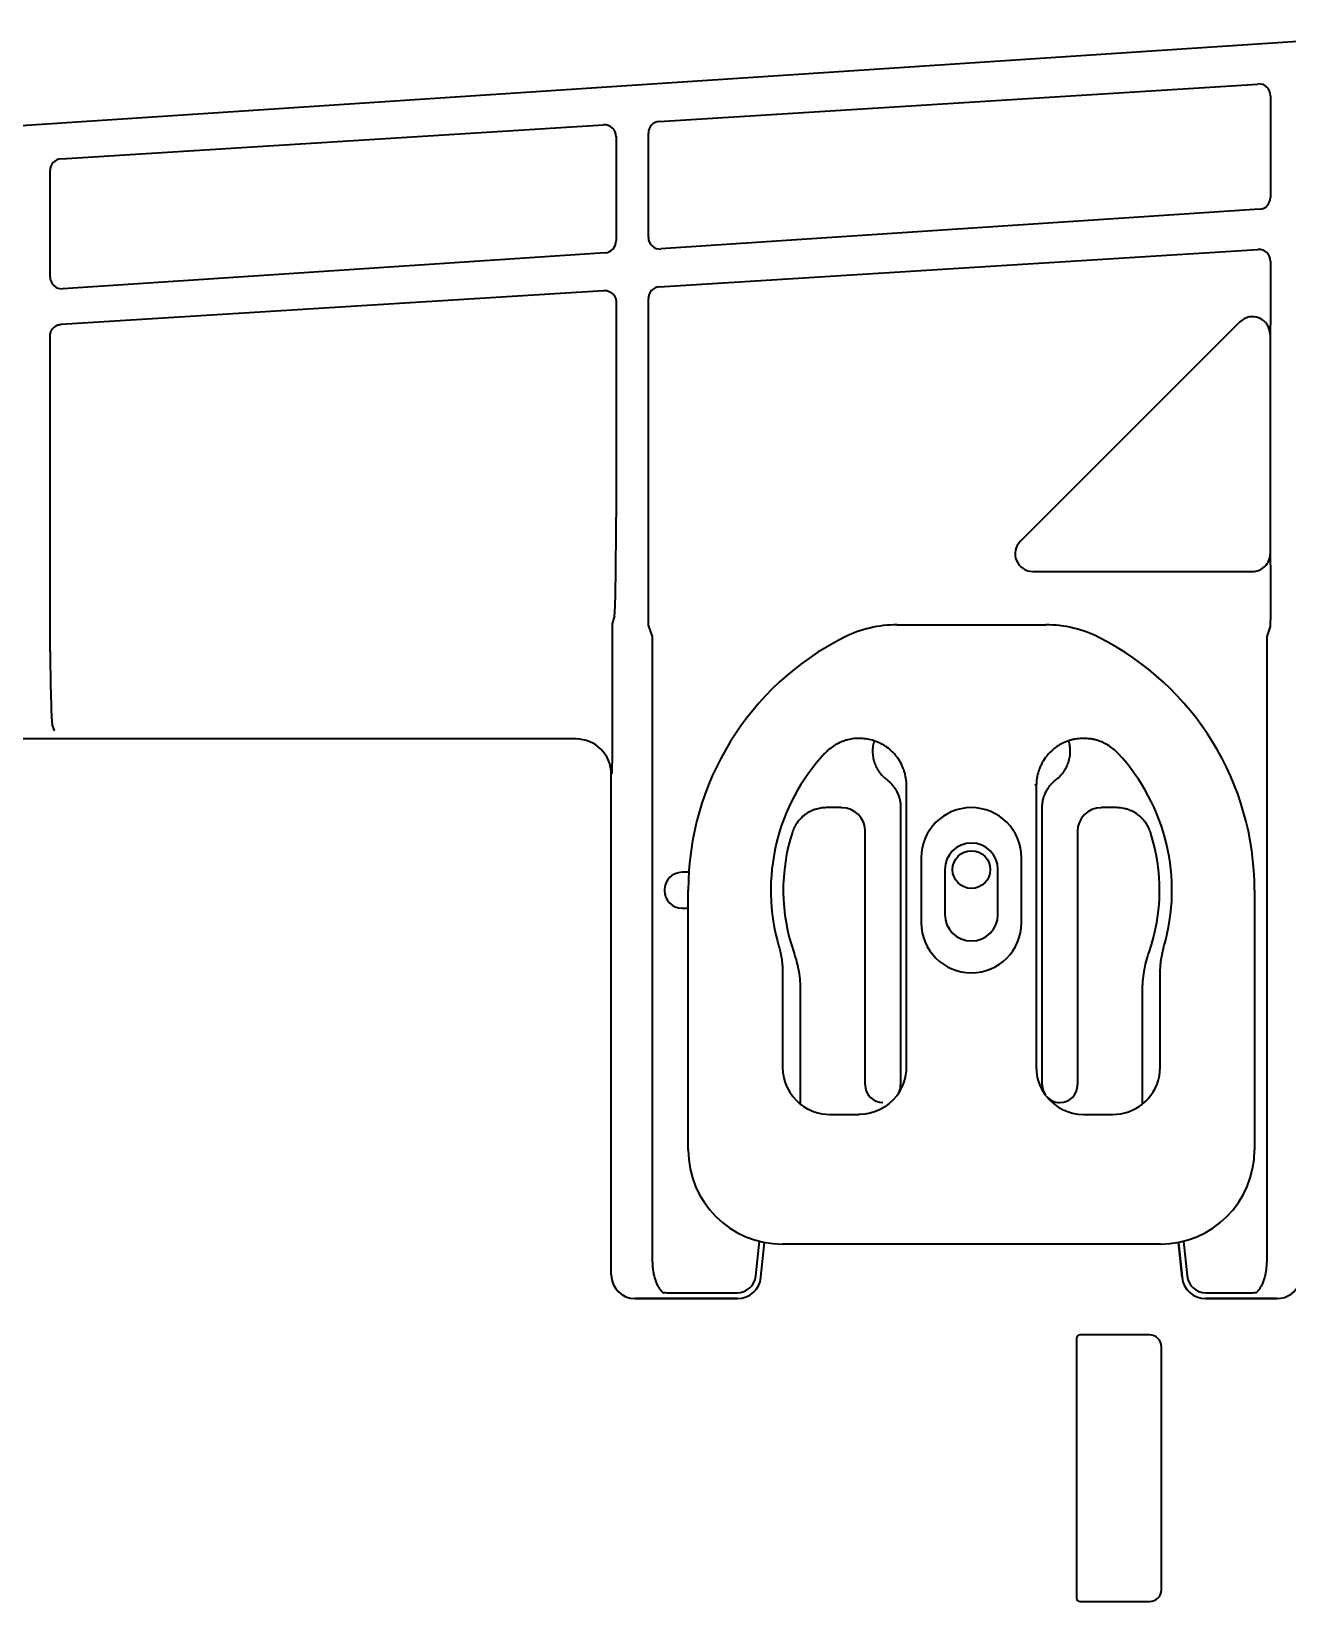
# Model space of a CAD drawing. Extents: x 6336 to 10269, y -393 to 3036.
# Drawn here: x 9002.4 to 9108.9, y 2781.4 to 2914.5 of the extents above; entities that cross this region are included whole.
import ezdxf

# ---------------------------------------------------------------- set-up
doc = ezdxf.new("R2010")
doc.units = 0
doc.header["$LTSCALE"] = 5
doc.layers.add('1', color=7, linetype='CONTINUOUS', true_color=0xffffff)

msp = doc.modelspace()

# ---------------------------------------------------------------- linework, layer by layer
at = {"layer": '1', "color": 7, "linetype": 'Continuous', "lineweight": 35}
for p, q in [((9135.97, 2915.43), (8903.3, 2900)), ((9055.62, 2906.9), (9106.36, 2910.07)), ((9107.42, 2909.07), (9107.42, 2900.45)), ((9004.92, 2903.73), (9050.9, 2906.61)), ((9054.69, 2897.08), (9054.69, 2905.91)), ((9051.96, 2905.61), (9051.96, 2896.77)), ((9003.98, 2893.72), (9003.98, 2902.74)), ((9106.49, 2899.45), (9055.75, 2896.09)), ((9051.02, 2895.77), (9005.05, 2892.72)), ((9055.62, 2892.87), (9106.36, 2896.04)), ((9107.42, 2895.05), (9107.42, 2891.66)), ((9004.92, 2889.71), (9050.9, 2892.58)), ((9051.96, 2891.58), (9051.96, 2873.34)), ((9054.69, 2866.4), (9054.69, 2891.88)), ((9104.83, 2889.91), (9086.23, 2871.31)), ((9003.98, 2861.98), (9003.98, 2888.71)), ((9107.39, 2888.85), (9107.39, 2870.25)), ((9087.29, 2868.75), (9105.89, 2868.75)), ((9107.42, 2867.64), (9107.42, 2866.11)), ((9051.82, 2864.96), (9051.61, 2864.34)), ((9051.61, 2864.34), (9051.61, 2854.12)), ((9055.03, 2863.24), (9054.71, 2864.2)), ((9055.03, 2810.19), (9055.03, 2863.24)), ((9075.77, 2864.23), (9088.38, 2864.23)), ((9107.4, 2864.09), (9107.11, 2863.24)), ((9107.11, 2863.24), (9107.11, 2810.19)), ((9004.36, 2855.24), (9004.17, 2855.8)), ((9048.56, 2854.56), (8956.24, 2854.56)), ((9048.56, 2854.56), (9048.56, 2854.56)), ((9051.6, 2851.69), (9051.55, 2851.56)), ((9051.55, 2809.12), (9051.55, 2851.56)), ((9076.57, 2826.73), (9076.57, 2850.6)), ((9087.57, 2850.6), (9087.57, 2826.73)), ((9071.07, 2848.73), (9069.75, 2848.73)), ((9076.07, 2848.73), (9076.07, 2825.23)), ((9088.07, 2825.23), (9088.07, 2848.73)), ((9094.39, 2848.73), (9093.07, 2848.73)), ((9073.07, 2825.23), (9073.07, 2846.73)), ((9091.07, 2846.73), (9091.07, 2825.23)), ((9057.55, 2843.25), (9057.55, 2843.25)), ((9058.12, 2843.25), (9057.55, 2843.25)), ((9077.82, 2844.48), (9077.82, 2838.98)), ((9079.82, 2843.48), (9079.82, 2839.68)), ((9084.32, 2839.68), (9084.32, 2843.48)), ((9086.32, 2838.98), (9086.32, 2844.48)), ((9056.05, 2841.75), (9056.05, 2841.75)), ((9056.05, 2841.75), (9056.05, 2841.71)), ((9056.05, 2841.71), (9056.05, 2841.71)), ((9058.07, 2819.73), (9058.07, 2841.73)), ((9106.07, 2841.73), (9106.07, 2819.73)), ((9057.55, 2840.21), (9057.55, 2840.21)), ((9057.55, 2840.21), (9058.07, 2840.21)), ((9077.82, 2838.98), (9077.81, 2838.98)), ((9066.07, 2834.73), (9066.07, 2826.73)), ((9098.07, 2826.73), (9098.07, 2834.73)), ((9067.57, 2833.17), (9067.57, 2823.6)), ((9096.57, 2823.6), (9096.57, 2833.17)), ((9070.07, 2822.73), (9072.57, 2822.73)), ((9091.57, 2822.73), (9094.07, 2822.73)), ((9063.8, 2809.04), (9064.1, 2811.97)), ((9064.23, 2808.92), (9064.53, 2811.88)), ((9064.53, 2811.88), (9064.53, 2811.88)), ((9098.07, 2811.73), (9066.07, 2811.73)), ((9099.61, 2811.88), (9099.92, 2808.92)), ((9099.92, 2808.92), (9099.61, 2811.88)), ((9100.04, 2811.97), (9100.35, 2809.04)), ((9064.23, 2808.92), (9064.23, 2808.92)), ((9099.92, 2808.92), (9099.92, 2808.92)), ((9056.53, 2807.61), (9062.21, 2807.61)), ((9101.94, 2807.61), (9105.61, 2807.61)), ((9053.55, 2807.12), (9062.24, 2807.12)), ((9053.55, 2807.12), (9053.55, 2807.12)), ((9062.24, 2807.12), (9053.55, 2807.12)), ((9062.24, 2807.12), (9062.24, 2807.12)), ((9101.91, 2807.12), (9107.99, 2807.12)), ((9101.91, 2807.12), (9101.91, 2807.12)), ((9107.99, 2807.12), (9101.91, 2807.12)), ((9107.99, 2807.12), (9107.99, 2807.12)), ((9090.97, 2803.73), (9090.97, 2781.73)), ((9097.17, 2804.03), (9091.27, 2804.03)), ((9098.17, 2782.43), (9098.17, 2803.03)), ((9091.27, 2781.43), (9097.17, 2781.43))]:
    msp.add_line(p, q, dxfattribs=at)
msp.add_circle((9082.07, 2843.48), 1.6, dxfattribs=at)
for centre, radius, start, end in [((9082.07, 2841.73), 24, 116.7655, 180), ((9075.77, 2854.23), 10, 90, 116.7655), ((9088.38, 2854.23), 10, 63.2345, 90), ((9082.07, 2841.73), 24, 0, 63.2345), ((9082.07, 2841.73), 17, 136.9472, 196.2606), ((9082.07, 2841.73), 17, 343.7394, 43.0512), ((9082.07, 2844.48), 4.25, 0, 180), ((9082.07, 2841.73), 15.95, 162.0029, 199.2463), ((9082.07, 2841.73), 15.95, 340.7537, 17.9971), ((9082.07, 2843.48), 2.25, 0, 180), ((9082.07, 2839.68), 2.25, 180, 0), ((9082.07, 2838.98), 4.25, 180, 0), ((9066.07, 2819.73), 8, 180, 270), ((9098.07, 2819.73), 8, 270, 0), ((9091.27, 2803.73), 0.3, 90, 180), ((9097.17, 2803.03), 1, 0, 90), ((9097.17, 2782.43), 1, 270, 0), ((9091.27, 2781.73), 0.3, 180, 270)]:
    msp.add_arc(centre, radius, start, end, dxfattribs=at)
for centre, major_axis, ratio, start_param, end_param in [((9106.42, 2909.08), (0.478, -0.879), 0.998825, 1.073094, 2.707194), ((9050.96, 2905.61), (0.478, -0.879), 0.998825, 1.073094, 2.707194), ((9055.69, 2905.91), (0.746, -0.667), 0.998687, 2.36424, 3.869903), ((9004.98, 2902.74), (0.746, -0.667), 0.998687, 2.36424, 3.869903), ((9106.42, 2900.45), (-0.477, -0.88), 0.998873, 0.561686, 2.067348), ((9050.96, 2896.77), (-0.477, -0.88), 0.998873, 0.561686, 2.067348), ((9055.69, 2897.08), (-0.739, -0.675), 0.998632, 5.543936, 7.178035), ((9106.42, 2895.05), (0.478, -0.879), 0.998825, 1.073094, 2.707194), ((9004.98, 2893.72), (-0.739, -0.675), 0.998632, 5.543936, 7.178035), ((9055.69, 2891.88), (0.746, -0.667), 0.998687, 2.36424, 3.869903), ((9105.89, 2888.85), (0.18, -1.49), 0.996422, 1.44783, 3.803739), ((9051.81, 2873.35), (0, 8.4), 0.017452, 3.193875, 4.712288), ((9087.29, 2870.25), (-1.45, -0.43), 0.99372, 5.207818, 7.562191), ((9105.89, 2870.25), (-0.21, -1.49), 0.998677, 0.137579, 1.708707), ((9004.18, 2869.29), (0, -13.5), 0.017478, 5.28425, 6.230757), ((9048.55, 2851.55), (-0.95, -2.85), 0.997719, 1.89276, 3.462643), ((9071.07, 2846.72), (-1.42, -1.42), 0.998783, 2.356803, 3.926382), ((9093.07, 2846.72), (1.42, -1.42), 0.998783, 2.356803, 3.926382), ((9057.55, 2841.75), (1.06, -1.06), 0.998631, 2.356537, 3.926648), ((9057.55, 2841.71), (-1.06, -1.06), 0.998631, 5.49813, 7.068241), ((9070.07, 2826.73), (2.83, 2.83), 0.999695, 2.356347, 3.251938), ((9072.57, 2826.73), (-2.83, 2.83), 0.999695, 3.290549, 3.926839), ((9091.57, 2826.73), (2.83, 2.83), 0.999695, 2.356347, 2.992639), ((9094.07, 2826.73), (-2.83, 2.83), 0.999695, 3.197702, 3.926839), ((9074.57, 2825.23), (1.06, 1.06), 0.998783, 2.356803, 3.926991), ((9074.57, 2825.23), (-1.06, 1.06), 0.998783, 3.302332, 3.926382), ((9089.57, 2825.23), (1.06, 1.06), 0.998783, 2.356803, 2.980862), ((9089.57, 2825.23), (-1.06, 1.06), 0.998783, 2.356195, 3.926382), ((9070.07, 2826.73), (2.83, 2.83), 0.999695, 3.251938, 3.926839), ((9089.57, 2825.23), (1.06, 1.06), 0.998783, 3.018958, 3.926991), ((9091.57, 2826.73), (2.83, 2.83), 0.999695, 3.006925, 3.926839), ((9094.07, 2826.73), (-2.83, 2.83), 0.999695, 2.356347, 3.031247), ((9053.55, 2809.12), (-0.63, -1.9), 0.999618, 5.034353, 6.604236), ((9062.21, 2809.21), (-0.59, 1.49), 0.998412, 2.762801, 4.229076), ((9062.24, 2809.12), (0.74, -1.86), 0.999602, 5.904393, 7.370669), ((9101.91, 2809.12), (-0.74, -1.86), 0.999602, 5.195702, 6.661977), ((9101.94, 2809.21), (-0.59, -1.49), 0.998412, 5.195702, 6.661977), ((9056.53, 2807.71), (1.5, 0), 0.066383, 4.332394, 4.712389), ((9105.61, 2807.71), (1.5, 0), 0.066383, 4.712389, 5.092384), ((9107.99, 2809.12), (-0.63, -1.9), 0.999618, 0.32105, 1.570779)]:
    msp.add_ellipse(centre, major_axis=major_axis, ratio=ratio, start_param=start_param, end_param=end_param, dxfattribs=at)
at = {"layer": '1', "color": 7, "linetype": 'Continuous', "lineweight": 35, "extrusion": (2.95823e-31, -1.17146e-15, -1)}
msp.add_ellipse((9072.57, 2826.73), major_axis=(-2.83, 2.83), ratio=0.999695, start_param=3.006925, end_param=3.926839, dxfattribs=at)
at = {"layer": '1', "color": 7, "linetype": 'Continuous', "lineweight": 35}
for points in [[(9050.9, 2892.58), (9050.94, 2892.58), (9051.03, 2892.58), (9051.17, 2892.56), (9051.3, 2892.52), (9051.42, 2892.47), (9051.54, 2892.4), (9051.65, 2892.31), (9051.74, 2892.21), (9051.82, 2892.1), (9051.88, 2891.98), (9051.93, 2891.85), (9051.95, 2891.72), (9051.96, 2891.63), (9051.96, 2891.58)], [(9003.98, 2888.71), (9003.98, 2888.75), (9003.99, 2888.85), (9004.02, 2888.98), (9004.06, 2889.11), (9004.13, 2889.23), (9004.2, 2889.34), (9004.3, 2889.44), (9004.41, 2889.53), (9004.52, 2889.6), (9004.65, 2889.65), (9004.78, 2889.69), (9004.87, 2889.7), (9004.92, 2889.71)], [(9051.61, 2864.34), (9051.61, 2864.34), (9051.61, 2864.34), (9051.61, 2864.34)], [(9087.57, 2850.6), (9087.55, 2850.65), (9087.53, 2850.7), (9087.51, 2850.75)], [(9065.75, 2836.97), (9065.81, 2836.78), (9065.9, 2836.42), (9066, 2835.86), (9066.06, 2835.3), (9066.07, 2834.92), (9066.07, 2834.73)], [(9098.07, 2834.73), (9098.07, 2834.92), (9098.09, 2835.3), (9098.15, 2835.86), (9098.25, 2836.42), (9098.34, 2836.78), (9098.39, 2836.97)], [(9075.76, 2824.3), (9075.77, 2824.32), (9075.78, 2824.33), (9075.79, 2824.35)], [(9088.39, 2824.3), (9088.38, 2824.32), (9088.37, 2824.33), (9088.36, 2824.35)], [(9055.94, 2807.62), (9055.95, 2807.61), (9055.96, 2807.61), (9055.97, 2807.61)], [(9106.17, 2807.61), (9106.18, 2807.61), (9106.19, 2807.61), (9106.21, 2807.62)]]:
    msp.add_open_spline(points, degree=3, dxfattribs=at)
for points, degree, knots in [([(9107.42, 2891.66), (9107.42, 2891.62), (9107.42, 2891.58), (9107.42, 2891.51), (9107.42, 2891.47), (9107.42, 2891.36), (9107.42, 2891.29), (9107.42, 2891.14), (9107.42, 2891.07), (9107.42, 2890.96), (9107.42, 2890.93), (9107.42, 2890.86), (9107.42, 2890.82), (9107.42, 2890.65), (9107.42, 2890.52), (9107.42, 2890.32), (9107.42, 2890.26), (9107.41, 2890.17), (9107.41, 2890.14), (9107.41, 2890.08), (9107.41, 2890.05), (9107.41, 2889.91), (9107.41, 2889.8), (9107.41, 2889.59), (9107.4, 2889.49), (9107.4, 2889.3), (9107.4, 2889.21), (9107.39, 2889.07), (9107.39, 2889), (9107.39, 2888.92), (9107.39, 2888.89), (9107.39, 2888.87), (9107.39, 2888.86), (9107.39, 2888.85), (9107.39, 2888.85), (9107.39, 2888.85)], 3, [0, 0, 0, 0, 0.03125, 0.03125, 0.0625, 0.0625, 0.125, 0.125, 0.1875, 0.1875, 0.21875, 0.21875, 0.25, 0.25, 0.375, 0.375, 0.4375, 0.4375, 0.46875, 0.46875, 0.5, 0.5, 0.625, 0.625, 0.75, 0.75, 0.875, 0.875, 0.9375, 0.96875, 0.984375, 0.992188, 0.996094, 0.996094, 1, 1, 1, 1]), ([(9107.39, 2870.25), (9107.39, 2870.24), (9107.39, 2870.23), (9107.39, 2870.21), (9107.39, 2870.17), (9107.39, 2870.09), (9107.4, 2869.93), (9107.4, 2869.79), (9107.4, 2869.6), (9107.4, 2869.48), (9107.4, 2869.35), (9107.41, 2869.3), (9107.41, 2869.27), (9107.41, 2869.19), (9107.41, 2869.14), (9107.41, 2868.98), (9107.41, 2868.87), (9107.41, 2868.64), (9107.41, 2868.52), (9107.41, 2868.37), (9107.41, 2868.34), (9107.41, 2868.28), (9107.41, 2868.25), (9107.42, 2868.15), (9107.42, 2868.09), (9107.42, 2867.9), (9107.42, 2867.77), (9107.42, 2867.64)], 3, [0, 0, 0, 0, 0.015625, 0.015625, 0.03125, 0.0625, 0.125, 0.25, 0.25, 0.375, 0.40625, 0.40625, 0.4375, 0.4375, 0.5, 0.5, 0.625, 0.625, 0.75, 0.75, 0.78125, 0.78125, 0.8125, 0.8125, 0.875, 0.875, 1, 1, 1, 1]), ([(9054.71, 2864.2), (9054.71, 2864.38), (9054.71, 2864.5), (9054.7, 2864.66), (9054.7, 2865.1), (9054.69, 2865.39), (9054.69, 2865.65), (9054.69, 2865.91), (9054.69, 2866.16), (9054.69, 2866.4)], 2, [0, 0, 0, 0.125, 0.125, 0.25, 0.5, 0.5, 0.75, 0.75, 1, 1, 1]), ([(9107.42, 2866.11), (9107.42, 2866.01), (9107.42, 2865.92), (9107.42, 2865.77), (9107.42, 2865.73), (9107.42, 2865.63), (9107.42, 2865.59), (9107.41, 2865.45), (9107.41, 2865.36), (9107.41, 2865.19), (9107.41, 2865.1), (9107.41, 2864.98), (9107.41, 2864.94), (9107.41, 2864.86), (9107.41, 2864.82), (9107.41, 2864.7), (9107.41, 2864.62), (9107.4, 2864.47), (9107.4, 2864.39), (9107.4, 2864.28), (9107.4, 2864.22), (9107.4, 2864.17), (9107.4, 2864.13), (9107.4, 2864.11), (9107.4, 2864.09)], 3, [0, 0, 0, 0, 0.125, 0.125, 0.1875, 0.1875, 0.25, 0.25, 0.375, 0.375, 0.5, 0.5, 0.5625, 0.5625, 0.625, 0.625, 0.75, 0.75, 0.875, 0.875, 0.9375, 0.96875, 0.96875, 1, 1, 1, 1]), ([(9051.61, 2854.12), (9051.61, 2854.09), (9051.61, 2854.06), (9051.61, 2854.01), (9051.61, 2853.93), (9051.61, 2853.84), (9051.61, 2853.68), (9051.61, 2853.57), (9051.61, 2853.41), (9051.61, 2853.36), (9051.61, 2853.28), (9051.61, 2853.25), (9051.61, 2853.2), (9051.61, 2853.17), (9051.61, 2853.04), (9051.61, 2852.94), (9051.61, 2852.74), (9051.61, 2852.64), (9051.61, 2852.45), (9051.6, 2852.35), (9051.6, 2852.16), (9051.6, 2852.06), (9051.6, 2851.92), (9051.6, 2851.87), (9051.6, 2851.8), (9051.6, 2851.77), (9051.6, 2851.73), (9051.6, 2851.71), (9051.6, 2851.7), (9051.6, 2851.69)], 3, [0, 0, 0, 0, 0.03125, 0.03125, 0.0625, 0.125, 0.125, 0.25, 0.25, 0.3125, 0.3125, 0.34375, 0.34375, 0.375, 0.375, 0.5, 0.5, 0.625, 0.625, 0.75, 0.75, 0.875, 0.875, 0.9375, 0.9375, 0.96875, 0.984375, 0.984375, 1, 1, 1, 1]), ([(9073.83, 2854.4), (9073.65, 2854.46), (9073.46, 2854.51), (9073.09, 2854.57), (9072.9, 2854.59), (9072.67, 2854.6), (9072.62, 2854.6), (9072.52, 2854.6), (9072.47, 2854.6), (9072.33, 2854.6), (9072.24, 2854.59), (9071.95, 2854.56), (9071.77, 2854.52), (9071.49, 2854.45), (9071.4, 2854.43), (9071.27, 2854.38), (9071.22, 2854.37), (9071.13, 2854.33), (9071.09, 2854.32), (9070.87, 2854.22), (9070.7, 2854.14), (9070.37, 2853.95), (9070.22, 2853.84), (9070.03, 2853.69), (9069.99, 2853.66), (9069.92, 2853.6), (9069.82, 2853.5), (9069.72, 2853.4), (9069.65, 2853.33)], 3, [0, 0, 0, 0, 0.125, 0.125, 0.25, 0.25, 0.28125, 0.28125, 0.3125, 0.3125, 0.375, 0.375, 0.5, 0.5, 0.5625, 0.5625, 0.59375, 0.59375, 0.625, 0.625, 0.75, 0.75, 0.875, 0.875, 0.90625, 0.90625, 0.9375, 1, 1, 1, 1]), ([(9073.83, 2854.4), (9073.78, 2854.25), (9073.75, 2854.11), (9073.72, 2853.92), (9073.72, 2853.88), (9073.71, 2853.8), (9073.7, 2853.76), (9073.7, 2853.65), (9073.69, 2853.57), (9073.69, 2853.34), (9073.71, 2853.19), (9073.74, 2852.96), (9073.76, 2852.89), (9073.78, 2852.78), (9073.79, 2852.74), (9073.81, 2852.67), (9073.83, 2852.63), (9073.88, 2852.45), (9073.94, 2852.31), (9074.04, 2852.1), (9074.1, 2852), (9074.16, 2851.9), (9074.2, 2851.84), (9074.23, 2851.81), (9074.34, 2851.65), (9074.43, 2851.53), (9074.65, 2851.31), (9074.76, 2851.21), (9074.88, 2851.12)], 3, [0, 0, 0, 0, 0.125, 0.125, 0.15625, 0.15625, 0.1875, 0.1875, 0.25, 0.25, 0.375, 0.375, 0.4375, 0.4375, 0.46875, 0.46875, 0.5, 0.5, 0.625, 0.625, 0.6875, 0.71875, 0.71875, 0.75, 0.75, 0.875, 0.875, 1, 1, 1, 1]), ([(9076.57, 2850.6), (9076.57, 2850.81), (9076.56, 2851.02), (9076.49, 2851.43), (9076.44, 2851.63), (9076.37, 2851.86), (9076.36, 2851.88), (9076.35, 2851.93), (9076.34, 2851.96), (9076.31, 2852.03), (9076.29, 2852.08), (9076.23, 2852.22), (9076.19, 2852.32), (9076.05, 2852.6), (9075.94, 2852.77), (9075.79, 2852.99), (9075.75, 2853.03), (9075.71, 2853.09), (9075.69, 2853.11), (9075.66, 2853.15), (9075.57, 2853.25), (9075.48, 2853.35), (9075.26, 2853.57), (9075.11, 2853.71), (9074.9, 2853.86), (9074.85, 2853.89), (9074.77, 2853.95), (9074.72, 2853.98), (9074.59, 2854.06), (9074.5, 2854.11), (9074.22, 2854.25), (9074.03, 2854.33), (9073.83, 2854.4)], 3, [0, 0, 0, 0, 0.125, 0.125, 0.25, 0.25, 0.265625, 0.265625, 0.28125, 0.28125, 0.3125, 0.3125, 0.375, 0.375, 0.5, 0.5, 0.53125, 0.53125, 0.546875, 0.546875, 0.5625, 0.625, 0.625, 0.75, 0.75, 0.78125, 0.78125, 0.8125, 0.8125, 0.875, 0.875, 1, 1, 1, 1]), ([(9090.32, 2854.4), (9090.12, 2854.33), (9089.93, 2854.25), (9089.65, 2854.11), (9089.56, 2854.06), (9089.42, 2853.98), (9089.38, 2853.95), (9089.29, 2853.89), (9089.25, 2853.86), (9089.04, 2853.71), (9088.88, 2853.57), (9088.66, 2853.35), (9088.57, 2853.25), (9088.49, 2853.15), (9088.46, 2853.11), (9088.44, 2853.09), (9088.39, 2853.03), (9088.36, 2852.99), (9088.21, 2852.77), (9088.1, 2852.6), (9087.96, 2852.32), (9087.91, 2852.22), (9087.86, 2852.08), (9087.84, 2852.03), (9087.81, 2851.96), (9087.8, 2851.93), (9087.78, 2851.88), (9087.77, 2851.86), (9087.7, 2851.63), (9087.65, 2851.43), (9087.59, 2851.02), (9087.57, 2850.81), (9087.57, 2850.6)], 3, [0, 0, 0, 0, 0.125, 0.125, 0.1875, 0.1875, 0.21875, 0.21875, 0.25, 0.25, 0.375, 0.375, 0.4375, 0.453125, 0.453125, 0.46875, 0.46875, 0.5, 0.5, 0.625, 0.625, 0.6875, 0.6875, 0.71875, 0.71875, 0.734375, 0.734375, 0.75, 0.75, 0.875, 0.875, 1, 1, 1, 1]), ([(9089.26, 2851.12), (9089.38, 2851.21), (9089.5, 2851.31), (9089.71, 2851.53), (9089.81, 2851.65), (9089.92, 2851.81), (9089.94, 2851.84), (9089.98, 2851.9), (9090.05, 2852), (9090.1, 2852.1), (9090.2, 2852.31), (9090.26, 2852.45), (9090.32, 2852.63), (9090.33, 2852.67), (9090.35, 2852.74), (9090.36, 2852.78), (9090.39, 2852.89), (9090.4, 2852.96), (9090.44, 2853.19), (9090.45, 2853.34), (9090.45, 2853.57), (9090.45, 2853.65), (9090.44, 2853.76), (9090.44, 2853.8), (9090.43, 2853.88), (9090.42, 2853.92), (9090.4, 2854.11), (9090.36, 2854.25), (9090.32, 2854.4)], 3, [0, 0, 0, 0, 0.125, 0.125, 0.25, 0.25, 0.28125, 0.28125, 0.3125, 0.375, 0.375, 0.5, 0.5, 0.53125, 0.53125, 0.5625, 0.5625, 0.625, 0.625, 0.75, 0.75, 0.8125, 0.8125, 0.84375, 0.84375, 0.875, 0.875, 1, 1, 1, 1]), ([(9094.5, 2853.33), (9094.36, 2853.47), (9094.23, 2853.6), (9093.93, 2853.84), (9093.78, 2853.94), (9093.57, 2854.07), (9093.53, 2854.09), (9093.45, 2854.14), (9093.4, 2854.16), (9093.28, 2854.22), (9093.19, 2854.26), (9092.93, 2854.37), (9092.75, 2854.43), (9092.47, 2854.5), (9092.38, 2854.52), (9092.24, 2854.55), (9092.19, 2854.55), (9092.1, 2854.57), (9092.05, 2854.57), (9091.81, 2854.6), (9091.62, 2854.61), (9091.25, 2854.59), (9091.06, 2854.57), (9090.82, 2854.53), (9090.77, 2854.52), (9090.68, 2854.5), (9090.54, 2854.47), (9090.41, 2854.43), (9090.32, 2854.4)], 3, [0, 0, 0, 0, 0.125, 0.125, 0.25, 0.25, 0.28125, 0.28125, 0.3125, 0.3125, 0.375, 0.375, 0.5, 0.5, 0.5625, 0.5625, 0.59375, 0.59375, 0.625, 0.625, 0.75, 0.75, 0.875, 0.875, 0.90625, 0.90625, 0.9375, 1, 1, 1, 1]), ([(9074.88, 2851.12), (9074.98, 2851.05), (9075.06, 2850.97), (9075.23, 2850.82), (9075.31, 2850.73), (9075.42, 2850.6), (9075.47, 2850.53), (9075.52, 2850.46), (9075.56, 2850.41), (9075.57, 2850.39), (9075.65, 2850.27), (9075.71, 2850.17), (9075.81, 2849.96), (9075.86, 2849.86), (9075.91, 2849.69), (9075.93, 2849.64), (9075.96, 2849.56), (9075.96, 2849.53), (9075.98, 2849.47), (9075.99, 2849.44), (9076.02, 2849.3), (9076.06, 2849.08), (9076.07, 2848.84), (9076.07, 2848.73)], 3, [0, 0, 0, 0, 0.125, 0.125, 0.25, 0.25, 0.3125, 0.34375, 0.34375, 0.375, 0.375, 0.5, 0.5, 0.625, 0.625, 0.6875, 0.6875, 0.71875, 0.71875, 0.75, 0.75, 0.875, 1, 1, 1, 1]), ([(9088.07, 2848.73), (9088.07, 2848.84), (9088.08, 2848.96), (9088.11, 2849.19), (9088.13, 2849.3), (9088.17, 2849.47), (9088.18, 2849.52), (9088.2, 2849.61), (9088.21, 2849.63), (9088.23, 2849.69), (9088.24, 2849.72), (9088.29, 2849.85), (9088.33, 2849.96), (9088.44, 2850.17), (9088.49, 2850.26), (9088.59, 2850.41), (9088.62, 2850.46), (9088.67, 2850.53), (9088.69, 2850.55), (9088.72, 2850.6), (9088.74, 2850.62), (9088.84, 2850.73), (9088.99, 2850.9), (9089.17, 2851.05), (9089.26, 2851.12)], 3, [0, 0, 0, 0, 0.125, 0.125, 0.25, 0.25, 0.3125, 0.3125, 0.34375, 0.34375, 0.375, 0.375, 0.5, 0.5, 0.625, 0.625, 0.6875, 0.6875, 0.71875, 0.71875, 0.75, 0.75, 0.875, 1, 1, 1, 1]), ([(9069.75, 2848.73), (9069.6, 2848.73), (9069.44, 2848.71), (9069.13, 2848.66), (9068.98, 2848.63), (9068.79, 2848.57), (9068.75, 2848.55), (9068.68, 2848.53), (9068.57, 2848.48), (9068.46, 2848.44), (9068.26, 2848.33), (9068.12, 2848.25), (9067.96, 2848.13), (9067.93, 2848.11), (9067.87, 2848.06), (9067.84, 2848.03), (9067.75, 2847.96), (9067.69, 2847.9), (9067.52, 2847.74), (9067.42, 2847.62), (9067.31, 2847.46), (9067.29, 2847.43), (9067.24, 2847.36), (9067.22, 2847.33), (9067.16, 2847.23), (9067.12, 2847.16), (9067.01, 2846.95), (9066.95, 2846.8), (9066.9, 2846.65)], 3, [0, 0, 0, 0, 0.125, 0.125, 0.25, 0.25, 0.28125, 0.28125, 0.3125, 0.375, 0.375, 0.5, 0.5, 0.53125, 0.53125, 0.5625, 0.5625, 0.625, 0.625, 0.75, 0.75, 0.78125, 0.78125, 0.8125, 0.8125, 0.875, 0.875, 1, 1, 1, 1]), ([(9097.24, 2846.65), (9097.19, 2846.8), (9097.13, 2846.95), (9096.99, 2847.23), (9096.91, 2847.36), (9096.79, 2847.52), (9096.77, 2847.55), (9096.72, 2847.61), (9096.65, 2847.71), (9096.57, 2847.79), (9096.4, 2847.96), (9096.28, 2848.06), (9096.12, 2848.18), (9096.09, 2848.2), (9096.03, 2848.24), (9095.99, 2848.26), (9095.89, 2848.32), (9095.82, 2848.36), (9095.61, 2848.47), (9095.47, 2848.53), (9095.28, 2848.59), (9095.25, 2848.6), (9095.17, 2848.62), (9095.13, 2848.63), (9095.02, 2848.66), (9094.94, 2848.68), (9094.71, 2848.71), (9094.55, 2848.73), (9094.39, 2848.73)], 3, [0, 0, 0, 0, 0.125, 0.125, 0.25, 0.25, 0.28125, 0.28125, 0.3125, 0.375, 0.375, 0.5, 0.5, 0.53125, 0.53125, 0.5625, 0.5625, 0.625, 0.625, 0.75, 0.75, 0.78125, 0.78125, 0.8125, 0.8125, 0.875, 0.875, 1, 1, 1, 1]), ([(9067.01, 2836.47), (9067.11, 2836.2), (9067.19, 2835.93), (9067.33, 2835.39), (9067.44, 2834.85), (9067.51, 2834.29), (9067.56, 2833.74), (9067.57, 2833.46), (9067.57, 2833.17)], 3, [0, 0, 0, 0, 0.25, 0.25, 0.5, 0.75, 0.75, 1, 1, 1, 1]), ([(9096.57, 2833.17), (9096.57, 2833.46), (9096.58, 2833.74), (9096.63, 2834.29), (9096.7, 2834.85), (9096.82, 2835.39), (9096.96, 2835.93), (9097.04, 2836.2), (9097.13, 2836.47)], 3, [0, 0, 0, 0, 0.25, 0.25, 0.5, 0.75, 0.75, 1, 1, 1, 1]), ([(9097.06, 2824.06), (9097.03, 2824.03), (9097, 2824), (9096.95, 2823.95), (9096.93, 2823.92), (9096.89, 2823.88), (9096.87, 2823.87), (9096.85, 2823.84), (9096.83, 2823.83), (9096.79, 2823.8), (9096.77, 2823.77), (9096.73, 2823.74), (9096.72, 2823.73), (9096.7, 2823.71), (9096.68, 2823.7), (9096.66, 2823.68), (9096.65, 2823.67), (9096.63, 2823.66), (9096.62, 2823.65), (9096.6, 2823.63), (9096.58, 2823.62), (9096.57, 2823.61), (9096.57, 2823.61), (9096.57, 2823.61), (9096.56, 2823.61), (9096.56, 2823.61)], 3, [0, 0, 0, 0, 0.134778, 0.134778, 0.269557, 0.269557, 0.336946, 0.336946, 0.404335, 0.404335, 0.539113, 0.539113, 0.606503, 0.606503, 0.673892, 0.673892, 0.741281, 0.741281, 0.80867, 0.80867, 0.943449, 0.943449, 0.977143, 0.977143, 1, 1, 1, 1]), ([(9055.03, 2810.19), (9055.03, 2810.05), (9055.04, 2809.92), (9055.06, 2809.65), (9055.08, 2809.51), (9055.12, 2809.25), (9055.15, 2809.13), (9055.21, 2808.88), (9055.25, 2808.76), (9055.33, 2808.53), (9055.37, 2808.43), (9055.47, 2808.22), (9055.52, 2808.13), (9055.63, 2807.95), (9055.69, 2807.87), (9055.81, 2807.73), (9055.87, 2807.67), (9055.94, 2807.62)], 3, [0, 0, 0, 0, 0.125, 0.125, 0.25, 0.25, 0.375, 0.375, 0.5, 0.5, 0.625, 0.625, 0.75, 0.75, 0.875, 0.875, 1, 1, 1, 1]), ([(9106.21, 2807.62), (9106.27, 2807.67), (9106.34, 2807.73), (9106.46, 2807.87), (9106.52, 2807.95), (9106.63, 2808.13), (9106.68, 2808.22), (9106.78, 2808.43), (9106.82, 2808.53), (9106.9, 2808.76), (9106.94, 2808.88), (9107, 2809.13), (9107.02, 2809.25), (9107.07, 2809.51), (9107.08, 2809.65), (9107.11, 2809.92), (9107.11, 2810.05), (9107.11, 2810.19)], 3, [0, 0, 0, 0, 0.125, 0.125, 0.25, 0.25, 0.375, 0.375, 0.5, 0.5, 0.625, 0.625, 0.75, 0.75, 0.875, 0.875, 1, 1, 1, 1])]:
    msp.add_open_spline(points, degree=degree, knots=knots, dxfattribs=at)

doc.saveas('drawing.dxf')
